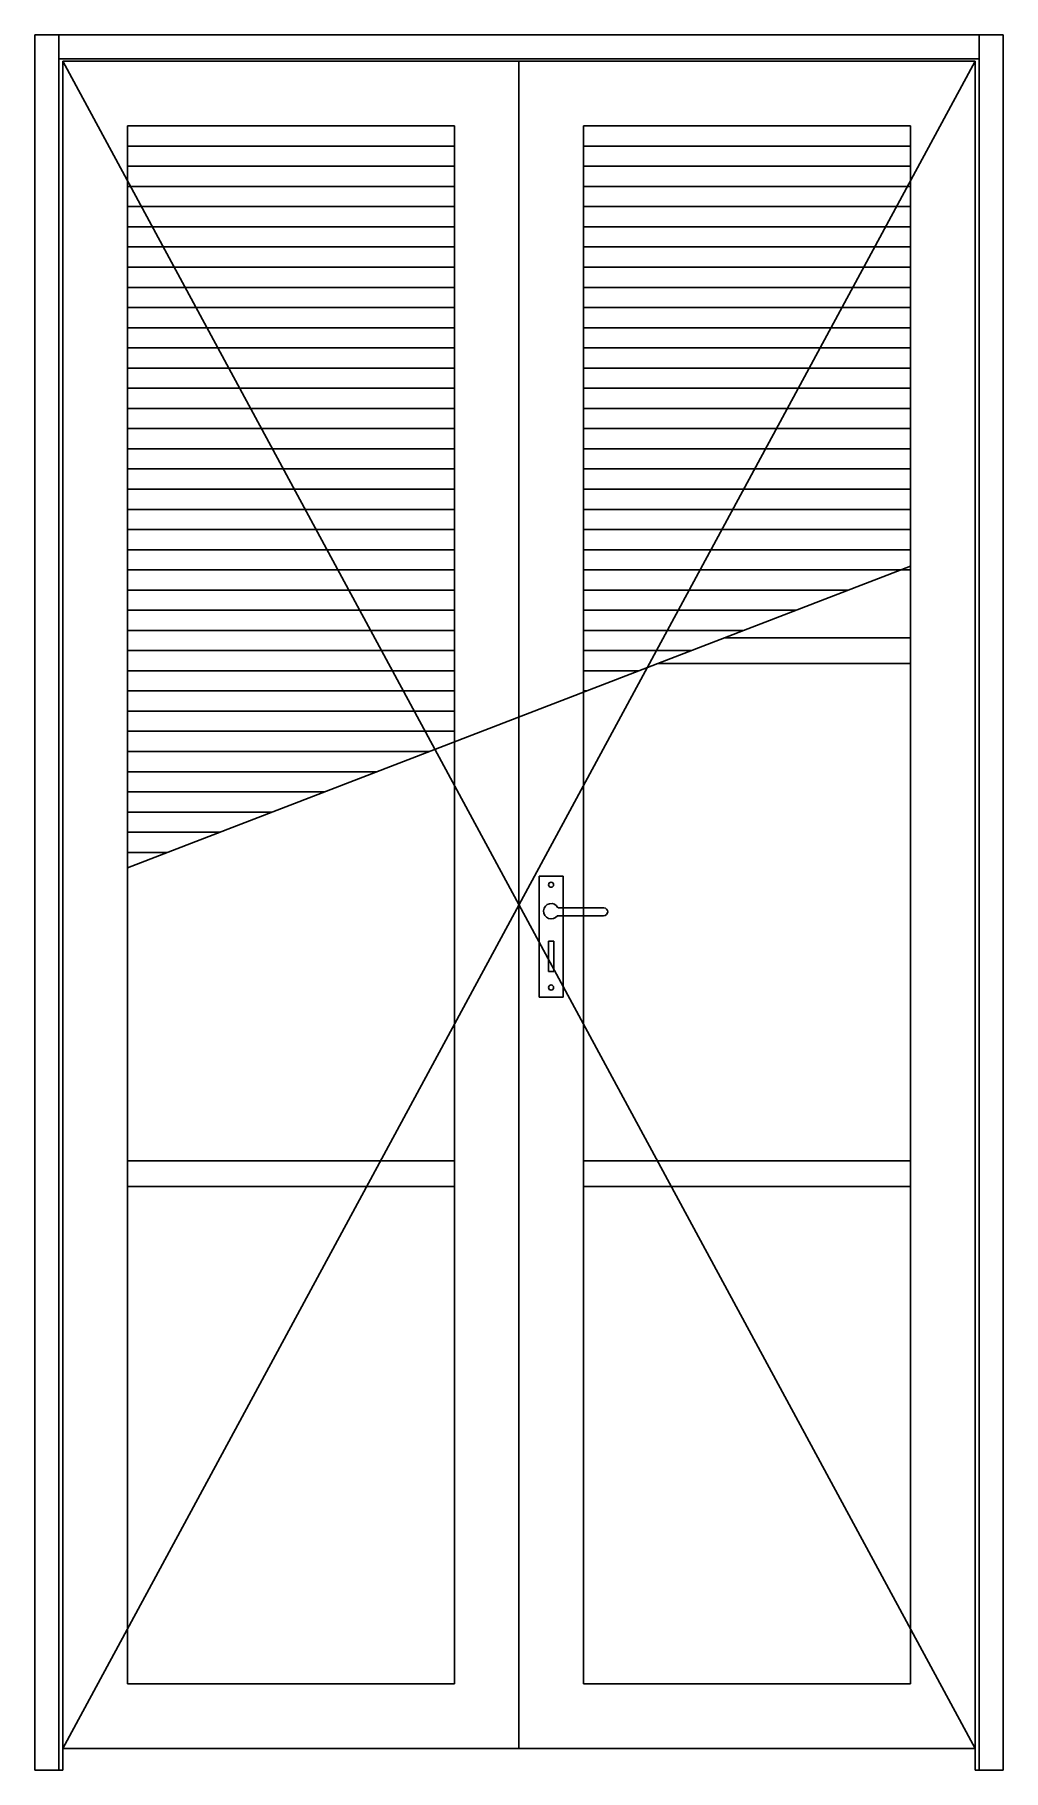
# Model space of a CAD drawing. Header units: millimetres. Extents: x 11.01 to 12.21, y 1316.22 to 1318.37.
import ezdxf

# ---------------------------------------------------------------- set-up
doc = ezdxf.new("R2010")
doc.units = ezdxf.units.MM
doc.header["$LTSCALE"] = 0.5
doc.linetypes.add('DASHED2', pattern=[9.525, 6.35, -3.175])
doc.layers.add('Gravia_Portas', color=1, linetype='Continuous')
doc.layers.add('Ltype_interrupção', color=7, linetype='INTERRUP')
doc.linetypes.add('INTERRUP', pattern='A,0.6,-0.04,[1,INTERRUP.shx,S=0.1,R=0,X=0,Y=0],-0.04', length=0.68)

msp = doc.modelspace()

# ---------------------------------------------------------------- linework, layer by layer
at = {"layer": 'Gravia_Portas', "color": 2}
for p, q in [((11.0081, 1318.3662), (12.2081, 1318.3662)), ((11.0081, 1318.3662), (11.0081, 1316.2162)), ((12.2081, 1318.3662), (12.2081, 1316.2162))]:
    msp.add_line(p, q, dxfattribs=at)
at = {"layer": 'Gravia_Portas'}
for p, q in [((11.0381, 1318.3662), (11.0381, 1316.2162)), ((12.1781, 1318.3662), (12.1781, 1316.2162)), ((11.0381, 1318.3362), (12.1781, 1318.3362)), ((11.0431, 1318.3332), (12.1731, 1318.3332)), ((11.0431, 1318.3332), (11.0431, 1316.2162)), ((11.6081, 1318.3332), (11.6081, 1316.2432)), ((12.1731, 1318.3332), (12.1731, 1316.2162)), ((11.1231, 1318.2532), (11.5281, 1318.2532)), ((11.1231, 1318.2532), (11.5281, 1318.2532)), ((11.1231, 1318.2532), (11.1231, 1316.3232)), ((11.5281, 1318.2532), (11.5281, 1316.3232)), ((11.6881, 1318.2532), (12.0931, 1318.2532)), ((11.6881, 1318.2532), (12.0931, 1318.2532)), ((11.6881, 1318.2532), (12.0931, 1318.2532)), ((11.6881, 1318.2532), (11.6881, 1316.3232)), ((12.0931, 1318.2532), (12.0931, 1316.3232)), ((11.1231, 1318.2282), (11.5281, 1318.2282)), ((11.6881, 1318.2282), (12.0931, 1318.2282)), ((11.1231, 1318.2032), (11.5281, 1318.2032)), ((11.6881, 1318.2032), (12.0931, 1318.2032)), ((11.1231, 1318.1782), (11.5281, 1318.1782)), ((11.6881, 1318.1782), (12.0931, 1318.1782)), ((11.1231, 1318.1532), (11.5281, 1318.1532)), ((11.6881, 1318.1532), (12.0931, 1318.1532)), ((11.1231, 1318.1282), (11.5281, 1318.1282)), ((11.6881, 1318.1282), (12.0931, 1318.1282)), ((11.1231, 1318.1032), (11.5281, 1318.1032)), ((11.6881, 1318.1032), (12.0931, 1318.1032)), ((11.1231, 1318.0782), (11.5281, 1318.0782)), ((11.6881, 1318.0782), (12.0931, 1318.0782)), ((11.1231, 1318.0532), (11.5281, 1318.0532)), ((11.6881, 1318.0532), (12.0931, 1318.0532)), ((11.1231, 1318.0282), (11.5281, 1318.0282)), ((11.6881, 1318.0282), (12.0931, 1318.0282)), ((11.1231, 1318.0032), (11.5281, 1318.0032)), ((11.6881, 1318.0032), (12.0931, 1318.0032)), ((11.1231, 1317.9782), (11.5281, 1317.9782)), ((11.6881, 1317.9782), (12.0931, 1317.9782)), ((11.1231, 1317.9532), (11.5281, 1317.9532)), ((11.6881, 1317.9532), (12.0931, 1317.9532)), ((11.1231, 1317.9282), (11.5281, 1317.9282)), ((11.6881, 1317.9282), (12.0931, 1317.9282)), ((11.1231, 1317.9032), (11.5281, 1317.9032)), ((11.6881, 1317.9032), (12.0931, 1317.9032)), ((11.1231, 1317.8782), (11.5281, 1317.8782)), ((11.6881, 1317.8782), (12.0931, 1317.8782)), ((11.1231, 1317.8532), (11.5281, 1317.8532)), ((11.6881, 1317.8532), (12.0931, 1317.8532)), ((11.1231, 1317.8282), (11.5281, 1317.8282)), ((11.6881, 1317.8282), (12.0931, 1317.8282)), ((11.1231, 1317.8032), (11.5281, 1317.8032)), ((11.6881, 1317.8032), (12.0931, 1317.8032)), ((11.1231, 1317.7782), (11.5281, 1317.7782)), ((11.6881, 1317.7782), (12.0931, 1317.7782)), ((11.1231, 1317.7532), (11.5281, 1317.7532)), ((11.6881, 1317.7532), (12.0931, 1317.7532)), ((11.1231, 1317.7282), (11.5281, 1317.7282)), ((11.6881, 1317.7282), (12.0931, 1317.7282)), ((11.1231, 1317.7032), (11.5281, 1317.7032)), ((11.6881, 1317.7032), (12.0931, 1317.7032)), ((11.1231, 1317.6782), (11.5281, 1317.6782)), ((11.6881, 1317.6782), (12.0157, 1317.6782)), ((11.1231, 1317.6532), (11.5281, 1317.6532)), ((11.6881, 1317.6532), (11.9508, 1317.6532)), ((11.1231, 1317.6282), (11.5281, 1317.6282)), ((11.6881, 1317.6282), (11.886, 1317.6282)), ((11.8626, 1317.6192), (12.0931, 1317.6192)), ((11.1231, 1317.6032), (11.5281, 1317.6032)), ((11.6881, 1317.6032), (11.8211, 1317.6032)), ((11.7796, 1317.5872), (12.0931, 1317.5872)), ((11.1231, 1317.5782), (11.5281, 1317.5782)), ((11.6881, 1317.5782), (11.7562, 1317.5782)), ((11.1231, 1317.5532), (11.5281, 1317.5532)), ((11.6881, 1317.5532), (11.6913, 1317.5532)), ((11.1231, 1317.5282), (11.5281, 1317.5282)), ((11.1231, 1317.5032), (11.5281, 1317.5032)), ((11.1231, 1317.4782), (11.4967, 1317.4782)), ((11.1231, 1317.4532), (11.4319, 1317.4532)), ((11.1231, 1317.4282), (11.367, 1317.4282)), ((11.1231, 1317.4032), (11.3021, 1317.4032)), ((11.1231, 1317.3782), (11.2372, 1317.3782)), ((11.1231, 1317.3532), (11.1724, 1317.3532)), ((11.633, 1317.3238), (11.663, 1317.3238)), ((11.633, 1317.1738), (11.633, 1317.3238)), ((11.663, 1317.3238), (11.663, 1317.1738)), ((11.6565, 1317.2847), (11.7134, 1317.2847)), ((11.6558, 1317.2747), (11.713, 1317.2747)), ((11.6446, 1317.2056), (11.6446, 1317.2431)), ((11.6446, 1317.2431), (11.6514, 1317.2431)), ((11.6514, 1317.2431), (11.6514, 1317.2056)), ((11.6514, 1317.2056), (11.6446, 1317.2056)), ((11.663, 1317.1738), (11.633, 1317.1738)), ((11.1231, 1316.9712), (11.5281, 1316.9712)), ((11.6881, 1316.9712), (12.0931, 1316.9712)), ((11.1231, 1316.9392), (11.5281, 1316.9392)), ((11.6881, 1316.9392), (12.0931, 1316.9392)), ((11.1231, 1316.3232), (11.5281, 1316.3232)), ((11.6881, 1316.3232), (12.0931, 1316.3232)), ((11.0431, 1316.2432), (12.1731, 1316.2432)), ((11.0081, 1316.2162), (11.0431, 1316.2162)), ((12.1731, 1316.2162), (12.2081, 1316.2162))]:
    msp.add_line(p, q, dxfattribs=at)
at = {"layer": 'Gravia_Portas', "linetype": 'DASHED2'}
for p, q in [((12.1731, 1318.3332), (11.0431, 1316.2432)), ((11.0431, 1318.3332), (12.1731, 1316.2432))]:
    msp.add_line(p, q, dxfattribs=at)
at = {"layer": 'Gravia_Portas'}
for centre in [(11.6479, 1317.3132), (11.6479, 1317.1858)]:
    msp.add_circle(centre, 0.00318, dxfattribs=at)
for centre, radius, start, end in [((11.648, 1317.2803), 0.00955, 27.6933, 324.3952), ((11.713, 1317.2797), 0.00501, 270.1004, 85.2011)]:
    msp.add_arc(centre, radius, start, end, dxfattribs=at)
at = {"layer": 'Ltype_interrupção'}
msp.add_line((11.1231, 1317.3342), (12.0931, 1317.708), dxfattribs=at)

doc.saveas('drawing.dxf')
